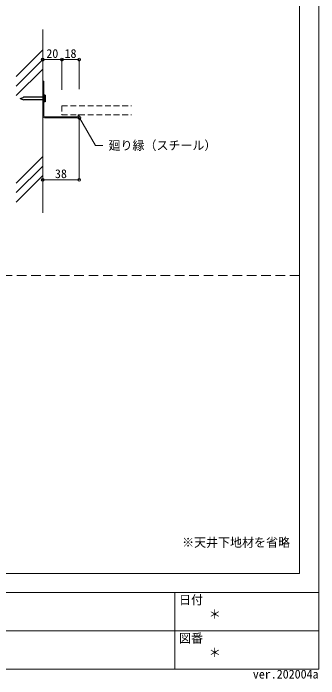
# Model space of a CAD drawing. Units: millimetres on the paper, with parts at other scales. Extents: x -195 to 195, y -140 to 138.
# Drawn here: x 131.3 to 195, y -139.5 to -0.5 of the extents above; entities that cross this region are included whole.
import ezdxf
from ezdxf.enums import TextEntityAlignment as Align

# ---------------------------------------------------------------- set-up
doc = ezdxf.new("R2010")
doc.units = ezdxf.units.MM
doc.header["$PDMODE"] = 32
doc.header["$PDSIZE"] = 0.6
doc.linetypes.add('DASHED1', pattern=[1.8, 1.2, -0.6])
doc.linetypes.add('DASHED2', pattern=[3, 2, -1])
for name, color, linetype, lineweight in [('A-5_寸法', 4, 'Continuous', 9), ('A-6_文字', 7, 'Continuous', 18), ('A-9_躯体他', 4, 'Continuous', 9), ('A-B_補強金具・金具・その他', 3, 'Continuous', 18), ('A-C_ビス・アンカーボルト・強調図形', 2, 'Continuous', 25), ('A-D_パネル', 4, 'DASHED1', 9), ('F-3_野縁', 7, 'Continuous', 18)]:
    doc.layers.add(name, color=color, linetype=linetype, lineweight=lineweight)
doc.layers.add('F-6_文字', color=7, linetype='Continuous')
doc.styles.add('ＭＳ ゴシック', font='')
doc.styles.get('ＭＳ ゴシック').set_extended_font_data('MS Gothic')

msp = doc.modelspace()

# ---------------------------------------------------------------- linework, layer by layer
at = {"layer": 'A-5_寸法'}
for p, q in [((141.408, -10.174), (141.408, -16.475)), ((145.008, -10.174), (145.008, -16.38)), ((145.008, -35.278), (145.008, -22.486)), ((137.408, -35.278), (145.008, -35.278))]:
    msp.add_line(p, q, dxfattribs=at)
msp.add_lwpolyline([(137.408, -10.174), (141.408, -10.174), (145.008, -10.174)], dxfattribs=at)
at = {"layer": 'A-5_寸法', "color": 7}
for p in [(137.408, -10.174), (141.408, -10.174), (145.008, -10.174), (137.408, -35.278), (145.008, -35.278)]:
    msp.add_point(p, dxfattribs=at)
at = {"layer": 'A-6_文字'}
msp.add_lwpolyline([(145.061, -22.36), (148.389, -28.124), (149.978, -28.124)], dxfattribs=at)
at = {"layer": 'A-9_躯体他'}
for p, q in [((137.408, -3.877), (137.408, -42.15)), ((131.857, -13.705), (137.408, -8.153)), ((131.857, -15.705), (137.408, -10.153)), ((131.857, -17.705), (137.408, -12.153)), ((131.857, -35.954), (137.408, -30.402)), ((131.857, -37.954), (137.408, -32.402)), ((131.857, -39.954), (137.408, -34.402))]:
    msp.add_line(p, q, dxfattribs=at)
at = {"layer": 'A-B_補強金具・金具・その他'}
for p, q in [((137.408, -14.706), (137.608, -14.706)), ((137.408, -21.906), (137.408, -14.706)), ((137.608, -21.906), (137.608, -14.706)), ((137.808, -22.106), (144.608, -22.106)), ((144.808, -21.706), (145.008, -21.706)), ((144.808, -21.906), (144.808, -21.706)), ((145.008, -21.906), (145.008, -21.706)), ((137.808, -22.306), (144.608, -22.306))]:
    msp.add_line(p, q, dxfattribs=at)
for centre, radius, start, end in [((137.808, -21.906), 0.4, 180, 270), ((137.808, -21.906), 0.2, 180, 270), ((144.608, -21.906), 0.4, 270, 0), ((144.608, -21.906), 0.2, 270, 0)]:
    msp.add_arc(centre, radius, start, end, dxfattribs=at)
msp.add_point((145.061, -22.36), dxfattribs=at)
at = {"layer": 'A-C_ビス・アンカーボルト・強調図形'}
for p, q in [((137.408, -18.051), (133.421, -18.051)), ((137.608, -17.611), (137.608, -19.011)), ((137.908, -17.611), (137.608, -17.611)), ((137.908, -17.611), (137.908, -19.011)), ((132.698, -18.311), (133.421, -18.571)), ((137.408, -18.571), (133.421, -18.571)), ((137.908, -19.011), (137.608, -19.011))]:
    msp.add_line(p, q, dxfattribs=at)
msp.add_lwpolyline([(132.698, -18.311), (133.332, -18.083), (133.421, -18.051)], dxfattribs=at)
for centre, start, end in [((137.024, -17.611), 311.11208, 0), ((137.024, -19.011), 0, 48.88791)]:
    msp.add_arc(centre, 0.584, start, end, dxfattribs=at)
at = {"layer": 'A-D_パネル'}
msp.add_line((141.408, -19.806), (155.964, -19.806), dxfattribs=at)
msp.add_lwpolyline([(141.408, -19.806), (141.408, -21.706), (155.964, -21.706)], dxfattribs=at)
at = {"layer": 'F-3_野縁', "color": 3}
for p, q in [((191, 131.5), (191, -117.5)), ((51, -117.5), (191, -117.5)), ((-195, -121.5), (195, -121.5))]:
    msp.add_line(p, q, dxfattribs=at)
at = {"layer": 'F-3_野縁', "color": 3, "linetype": 'DASHED2'}
msp.add_line((51, -55.25), (191, -55.25), dxfattribs=at)
at = {"layer": 'F-3_野縁'}
for p, q in [((165, -121.5), (165, -137.5)), ((10, -129.5), (195, -129.5))]:
    msp.add_line(p, q, dxfattribs=at)
at = {"layer": 'F-3_野縁', "color": 3}
for points in [[(-195, 137.5), (-195, -137.5), (195, -137.5)], [(-195, 137.5), (195, 137.5), (195, -137.5)]]:
    msp.add_lwpolyline(points, dxfattribs=at)

# ---------------------------------------------------------------- texts
at = {"layer": 'A-5_寸法', "style": 'ＭＳ ゴシック'}
for s, p in [('20', (138.158, -10.374)), ('18', (141.958, -10.374)), ('38', (139.958, -35.478))]:
    msp.add_text(s, height=1.833, dxfattribs=at).set_placement(p, align=Align.BOTTOM_LEFT)
at = {"layer": 'A-6_文字', "style": 'ＭＳ ゴシック'}
for s, p in [('廻り縁（スチール）', (151.144, -29.579)), ('※天井下地材を省略', (166.5, -112.5))]:
    msp.add_text(s, height=1.833, dxfattribs=at).set_placement(p, align=Align.BOTTOM_LEFT)
at = {"layer": 'F-6_文字', "style": 'ＭＳ ゴシック'}
for s, p in [('日付', (165.863, -124.5)), ('＊', (172.063, -127.5)), ('図番', (165.863, -132.5)), ('＊', (172.063, -135.5)), ('ver.202004a', (181.259, -140))]:
    msp.add_text(s, height=1.833, dxfattribs=at).set_placement(p, align=Align.BOTTOM_LEFT)

doc.saveas('drawing.dxf')
